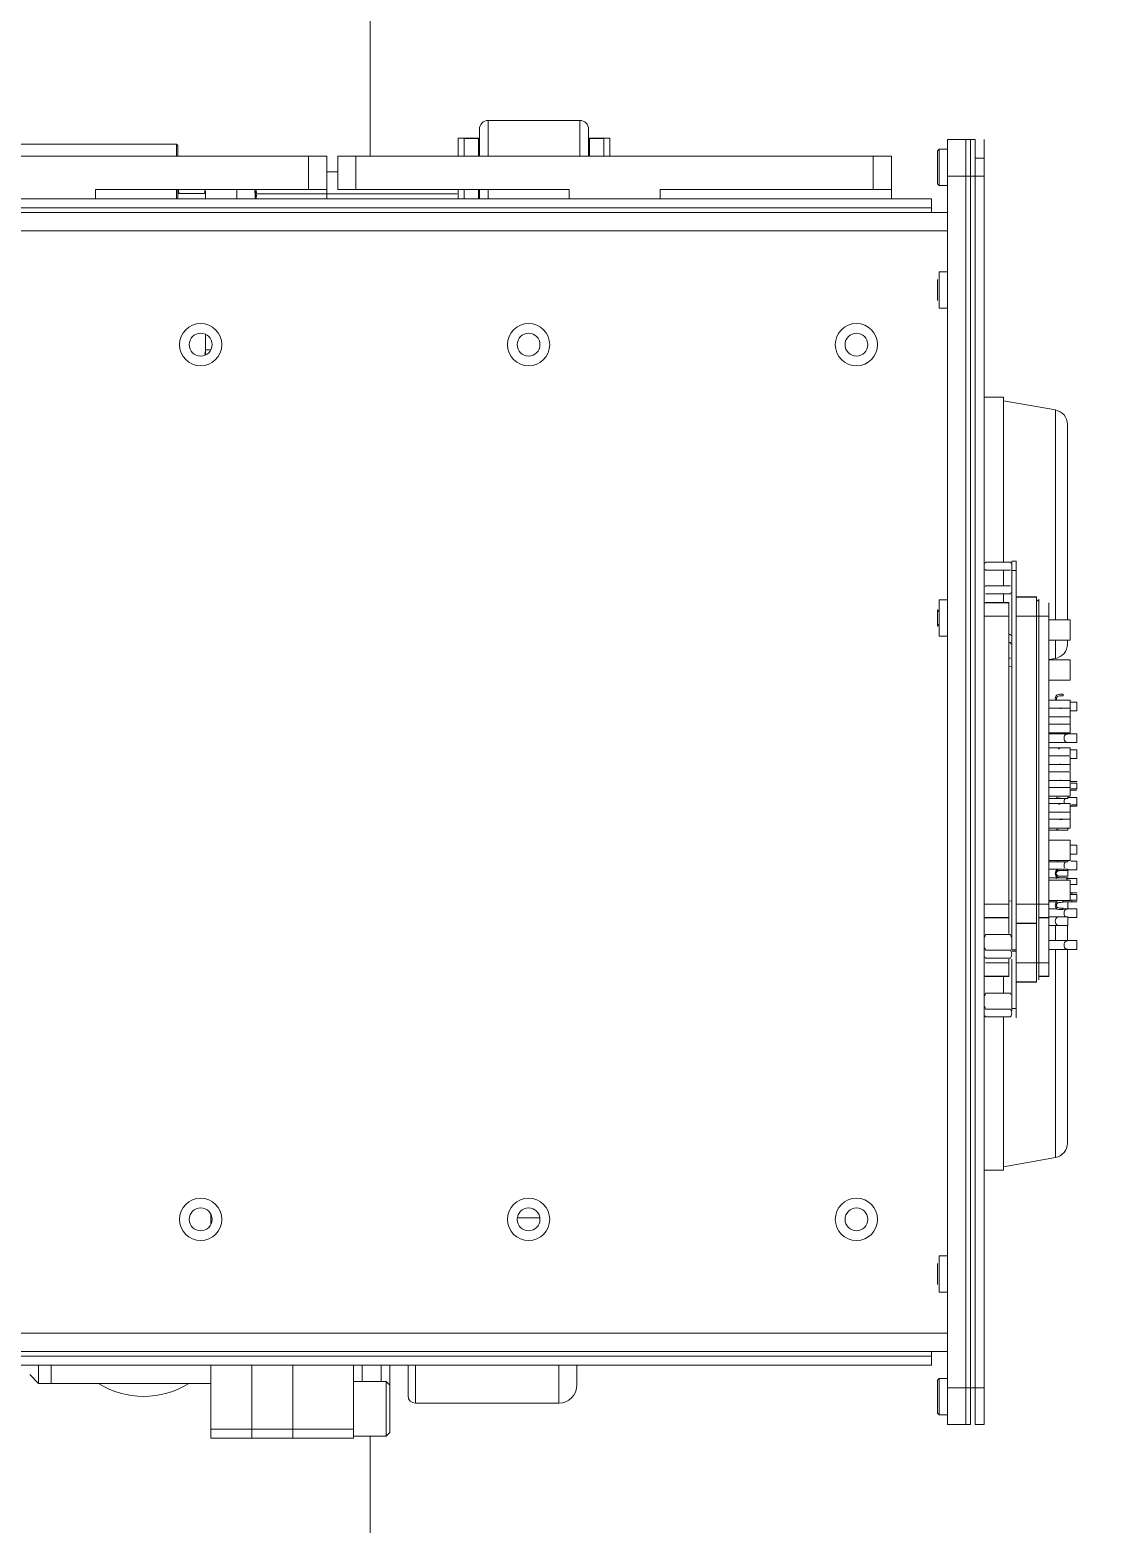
# Model space of a CAD drawing. Header units: centimetres. Extents: x 405464 to 563355, y 50011 to 66875.
# Drawn here: x 512119.57 to 512138.37, y 53189.44 to 53215.47 of the extents above; entities that cross this region are included whole.
import ezdxf

# ---------------------------------------------------------------- set-up
doc = ezdxf.new("R2010")
doc.units = ezdxf.units.CM
doc.linetypes.add('DASHED2', pattern=[9.525, 6.35, -3.175])
doc.layers.get('0').update_dxf_attribs({"lineweight": 9})
doc.layers.add('0-KRCN-MİMARİ-220526', color=8, linetype='Continuous', lineweight=9)
doc.layers.add('03__ASM_ALL_CURVES', color=7, linetype='Continuous')
doc.layers.add('DV_alçıpanel_duvar_yeni', color=1, linetype='Continuous', lineweight=20, true_color=0xff0000)

# ---------------------------------------------------------------- blocks, each defined once
blk = doc.blocks.new('A$C64829d13')
at = {"color": 8, "linetype": 'Continuous'}
for p, q in [((147.9093, 89.8818), (147.9093, 92.0322)), ((146.5385, 89.8549), (146.5177, 89.8549)), ((146.5177, 87.0277), (146.5177, 89.8549)), ((146.5385, 89.7723), (146.5385, 89.8549)), ((146.6009, 89.8549), (146.5491, 89.8549)), ((146.5491, 86.9451), (146.5491, 89.8549)), ((146.5596, 87.0277), (146.5596, 89.8549)), ((146.6009, 89.8549), (146.6009, 86.9451)), ((147.8647, 89.8735), (147.8729, 89.8818)), ((147.8647, 89.7211), (147.8647, 89.8735)), ((147.9472, 89.8818), (147.8729, 89.8818)), ((147.8729, 89.7579), (147.8729, 89.8818)), ((147.9472, 89.8859), (148.2705, 89.8859)), ((147.9472, 89.8383), (147.9472, 89.8859)), ((148.2705, 89.8661), (147.9472, 89.8661)), ((148.0843, 89.8859), (148.0843, 89.7211)), ((148.1774, 89.8859), (148.1774, 89.7211)), ((148.2705, 89.8859), (148.2705, 89.7211)), ((146.6202, 89.8334), (146.6009, 89.8334)), ((146.624, 89.8296), (146.6202, 89.8334)), ((146.6202, 89.8334), (146.6202, 89.7508)), ((146.624, 89.8296), (146.624, 89.7546)), ((147.9472, 89.8108), (147.9472, 89.8383)), ((147.8068, 89.8068), (147.4819, 89.8068)), ((147.4819, 89.7214), (147.4819, 89.8068)), ((147.8068, 89.8068), (147.8068, 89.7211)), ((147.8233, 89.7903), (147.8233, 89.7205)), ((147.9472, 89.7211), (147.9472, 89.8108)), ((146.5177, 89.7723), (146.5385, 89.7723)), ((146.5491, 89.7723), (146.5385, 89.7723)), ((146.5385, 89.7723), (146.5385, 86.9451)), ((146.5491, 89.7723), (146.6009, 89.7723)), ((146.624, 89.7546), (146.6202, 89.7508)), ((147.4407, 89.7211), (147.4407, 89.7655)), ((147.8647, 89.7662), (147.8729, 89.7579)), ((147.9472, 89.7579), (147.8729, 89.7579)), ((147.8845, 89.7211), (147.8845, 89.7579)), ((147.9274, 89.7579), (147.9274, 89.7211)), ((148.2705, 89.7621), (148.6605, 89.7621)), ((148.6321, 89.7621), (148.6321, 89.7211)), ((148.6605, 89.7621), (148.6803, 89.7423)), ((148.6605, 89.7621), (148.6605, 89.7211)), ((146.6202, 89.7508), (146.6009, 89.7508)), ((148.9592, 89.7211), (146.6372, 89.7211)), ((146.6372, 89.7211), (146.6372, 89.6898)), ((148.9652, 89.6898), (146.6009, 89.6898)), ((148.9592, 89.7003), (146.6372, 89.7003)), ((146.6009, 89.6485), (148.9592, 89.6485)), ((148.9592, 89.6482), (146.6009, 89.6482)), ((146.6202, 89.5557), (146.6009, 89.5557)), ((146.6202, 89.4731), (146.6202, 89.5557)), ((146.624, 89.5381), (146.624, 89.4908)), ((146.6202, 89.4731), (146.6009, 89.4731)), ((147.576, 89.3871), (147.5245, 89.3871)), ((148.2705, 89.4025), (148.2705, 89.3787)), ((146.5177, 89.2794), (146.4744, 89.2794)), ((146.4744, 88.9321), (146.4744, 89.2794)), ((146.3564, 89.2504), (146.4744, 89.2712)), ((146.3564, 88.7791), (146.3564, 89.2504)), ((146.3291, 88.7791), (146.3291, 89.2179)), ((146.4457, 88.9133), (146.4457, 88.9341)), ((146.4556, 88.9133), (146.4457, 88.9133)), ((146.4457, 88.9133), (146.4457, 88.801)), ((146.4556, 88.801), (146.4556, 88.9181)), ((146.4569, 88.9292), (146.456, 88.9262)), ((146.4584, 88.9321), (146.4569, 88.9292)), ((146.4569, 88.9172), (146.4584, 88.9142)), ((146.4584, 88.9321), (146.5149, 88.9321)), ((146.4584, 88.9142), (146.5149, 88.9142)), ((146.5164, 88.9292), (146.5149, 88.9321)), ((146.5164, 88.9083), (146.5149, 88.9142)), ((146.4576, 88.8813), (146.4584, 88.8784)), ((146.4584, 88.8784), (146.5149, 88.8784)), ((146.4744, 88.8398), (146.4744, 88.8784)), ((146.5149, 88.8784), (146.5164, 88.8843)), ((146.3711, 88.8403), (146.3942, 88.8403)), ((146.3711, 88.0244), (146.3711, 88.8403)), ((146.3942, 88.8398), (146.3711, 88.8398)), ((146.3942, 88.8094), (146.3942, 88.8484)), ((146.3991, 88.8535), (146.4457, 88.8535)), ((146.3991, 88.8535), (146.3991, 88.8094)), ((146.4457, 88.8528), (146.3991, 88.8528)), ((146.5177, 88.8403), (146.4622, 88.8403)), ((146.4622, 88.8403), (146.4622, 88.801)), ((146.5177, 88.8398), (146.4622, 88.8398)), ((146.3711, 88.8094), (146.3942, 88.8094)), ((146.3991, 88.8094), (146.3942, 88.8094)), ((146.3942, 88.8094), (146.3942, 88.7155)), ((146.3991, 88.8094), (146.4457, 88.8094)), ((146.3991, 88.7206), (146.3991, 88.8094)), ((146.4622, 88.8094), (146.5149, 88.8094)), ((146.3083, 88.7791), (146.3214, 88.7791)), ((146.3083, 88.7593), (146.3083, 88.7791)), ((146.3214, 88.7791), (146.3711, 88.7791)), ((146.4457, 88.7802), (146.4457, 88.801)), ((146.4457, 88.783), (146.4556, 88.783)), ((146.4556, 88.7802), (146.4457, 88.7802)), ((146.4457, 87.8999), (146.4457, 88.7802)), ((146.4556, 87.8999), (146.4556, 88.7802)), ((146.4569, 88.7841), (146.4584, 88.7811)), ((146.4584, 88.7991), (146.5149, 88.7991)), ((146.4584, 88.7811), (146.5149, 88.7811)), ((146.5164, 88.7961), (146.5149, 88.7991)), ((146.5164, 88.7753), (146.5149, 88.7811)), ((146.3083, 88.7593), (146.3217, 88.7593)), ((146.3217, 88.7593), (146.3711, 88.7593)), ((146.3291, 88.7249), (146.3291, 88.7593)), ((146.3564, 88.7249), (146.3564, 88.7593)), ((146.4569, 88.7512), (146.4584, 88.7453)), ((146.4584, 88.7453), (146.5149, 88.7453)), ((146.4622, 88.7434), (146.4622, 87.9936)), ((146.5149, 88.7453), (146.5164, 88.7512)), ((146.3083, 88.7071), (146.3214, 88.7071)), ((146.3083, 88.6873), (146.3083, 88.7071)), ((146.3214, 88.7071), (146.3281, 88.7071)), ((146.3281, 88.7249), (146.3412, 88.7249)), ((146.3281, 88.7051), (146.3281, 88.7249)), ((146.3281, 88.7051), (146.3415, 88.7051)), ((146.3409, 88.7249), (146.3451, 88.7249)), ((146.3453, 88.7052), (146.341, 88.7051)), ((146.3412, 88.7249), (146.3711, 88.7249)), ((146.3415, 88.7051), (146.3711, 88.7051)), ((146.354, 88.7075), (146.3518, 88.7061)), ((146.3711, 88.7074), (146.3942, 88.7074)), ((146.3942, 88.7069), (146.3711, 88.7069)), ((146.3942, 88.6765), (146.3942, 88.7155)), ((146.3991, 88.7206), (146.4457, 88.7206)), ((146.3991, 88.7206), (146.3991, 88.6765)), ((146.4457, 88.7199), (146.3991, 88.7199)), ((146.5177, 88.7074), (146.4622, 88.7074)), ((146.5177, 88.7069), (146.4622, 88.7069)), ((146.3083, 88.6873), (146.3217, 88.6873)), ((146.3083, 88.6711), (146.3217, 88.6711)), ((146.3083, 88.6706), (146.3083, 88.6711)), ((146.3192, 88.6711), (146.3192, 88.6678)), ((146.3255, 88.6873), (146.3212, 88.6873)), ((146.3217, 88.6873), (146.3405, 88.6873)), ((146.3256, 88.6712), (146.3217, 88.6711)), ((146.3217, 88.6711), (146.3405, 88.6711)), ((146.3281, 88.6729), (146.3281, 88.6856)), ((146.3357, 88.6917), (146.3342, 88.6897)), ((146.3429, 88.689), (146.339, 88.6889)), ((146.339, 88.6889), (146.339, 88.6856)), ((146.339, 88.6724), (146.339, 88.6691)), ((146.3464, 88.6888), (146.3429, 88.689)), ((146.3434, 88.6856), (146.3474, 88.6854)), ((146.3496, 88.6885), (146.3464, 88.6888)), ((146.3474, 88.6854), (146.3497, 88.6849)), ((146.3514, 88.6739), (146.3495, 88.6731)), ((146.3522, 88.6877), (146.3496, 88.6885)), ((146.3497, 88.6849), (146.3515, 88.6841)), ((146.3522, 88.6703), (146.3543, 88.6718)), ((146.3543, 88.6718), (146.3557, 88.6738)), ((146.3546, 88.6873), (146.3711, 88.6873)), ((146.3546, 88.6711), (146.3711, 88.6711)), ((146.3711, 88.6765), (146.3942, 88.6765)), ((146.3991, 88.6765), (146.3942, 88.6765)), ((146.3942, 88.6765), (146.3942, 88.0244)), ((146.3991, 88.6765), (146.4457, 88.6765)), ((146.3991, 88.0244), (146.3991, 88.6765)), ((146.4556, 88.6702), (146.4622, 88.6691)), ((146.4622, 88.6765), (146.5177, 88.6765)), ((146.3232, 88.6678), (146.3083, 88.6678)), ((146.3083, 88.6678), (146.3083, 88.6546)), ((146.3232, 88.6546), (146.3083, 88.6546)), ((146.3083, 88.6513), (146.3083, 88.6518)), ((146.3083, 88.6513), (146.3217, 88.6513)), ((146.3192, 88.6546), (146.3192, 88.6513)), ((146.3397, 88.6684), (146.3232, 88.6685)), ((146.3232, 88.6685), (146.3232, 88.6222)), ((146.3397, 88.6684), (146.3711, 88.6685)), ((146.3452, 88.6682), (146.3397, 88.6684)), ((146.3232, 88.6318), (146.3083, 88.6318)), ((146.3083, 88.6318), (146.3083, 88.6186)), ((146.3281, 88.6186), (146.3083, 88.6186)), ((146.3232, 88.6222), (146.3398, 88.6223)), ((146.3281, 88.6169), (146.3412, 88.6169)), ((146.3281, 88.6165), (146.3281, 88.6169)), ((146.3546, 88.6136), (146.3281, 88.6136)), ((146.3281, 88.6136), (146.3281, 88.5971)), ((146.3398, 88.6223), (146.3453, 88.6225)), ((146.3398, 88.6223), (146.3711, 88.6222)), ((146.3412, 88.6169), (146.3711, 88.6169)), ((146.3487, 88.6166), (146.3517, 88.6159)), ((146.3517, 88.6159), (146.354, 88.6146)), ((146.354, 88.6146), (146.3555, 88.6125)), ((146.354, 88.6051), (146.3546, 88.6071)), ((146.3546, 88.6191), (146.3546, 88.6186)), ((146.3546, 88.6131), (146.3546, 88.6004)), ((146.3555, 88.6125), (146.3564, 88.6099)), ((146.3083, 88.5991), (146.3214, 88.5991)), ((146.3083, 88.5793), (146.3083, 88.5991)), ((146.3083, 88.5793), (146.3217, 88.5793)), ((146.3211, 88.5991), (146.3253, 88.5991)), ((146.3214, 88.5991), (146.3281, 88.5991)), ((146.3397, 88.5776), (146.3232, 88.5776)), ((146.3232, 88.5776), (146.3232, 88.5314)), ((146.3546, 88.6004), (146.3281, 88.6004)), ((146.3281, 88.5971), (146.339, 88.5971)), ((146.3281, 88.5809), (146.3412, 88.5809)), ((146.3281, 88.5793), (146.3281, 88.5809)), ((146.3357, 88.5837), (146.3342, 88.5817)), ((146.3366, 88.5863), (146.3357, 88.5837)), ((146.3369, 88.5892), (146.3366, 88.5863)), ((146.339, 88.5971), (146.339, 88.6004)), ((146.3397, 88.5776), (146.3711, 88.5776)), ((146.3452, 88.5774), (146.3397, 88.5776)), ((146.3405, 88.6004), (146.346, 88.6005)), ((146.3409, 88.5809), (146.3451, 88.5809)), ((146.3453, 88.5972), (146.341, 88.5971)), ((146.3412, 88.5809), (146.3711, 88.5809)), ((146.3415, 88.5971), (146.3711, 88.5971)), ((146.3451, 88.5809), (146.3487, 88.5807)), ((146.346, 88.6005), (146.3483, 88.6008)), ((146.3483, 88.6008), (146.3502, 88.6013)), ((146.354, 88.5995), (146.3518, 88.5982)), ((146.3083, 88.5631), (146.3214, 88.5631)), ((146.3083, 88.5433), (146.3083, 88.5631)), ((146.3083, 88.5433), (146.3217, 88.5433)), ((146.3232, 88.5314), (146.3331, 88.5314)), ((146.3232, 88.5043), (146.3365, 88.5043)), ((146.3232, 88.5043), (146.3232, 88.4485)), ((146.3281, 88.509), (146.3415, 88.509)), ((146.3281, 88.5049), (146.3281, 88.509)), ((146.3331, 88.5314), (146.3398, 88.5314)), ((146.3403, 88.5043), (146.3361, 88.5043)), ((146.3365, 88.5043), (146.3711, 88.5043)), ((146.3398, 88.5314), (146.3453, 88.5317)), ((146.3398, 88.5314), (146.3711, 88.5314)), ((146.341, 88.509), (146.3453, 88.5089)), ((146.3415, 88.509), (146.3711, 88.509)), ((146.3232, 88.4845), (146.3363, 88.4845)), ((146.3232, 88.4684), (146.3365, 88.4684)), ((146.3359, 88.4845), (146.3402, 88.4846)), ((146.3403, 88.4683), (146.3361, 88.4684)), ((146.3363, 88.4845), (146.3711, 88.4845)), ((146.3365, 88.4684), (146.3711, 88.4684)), ((146.3083, 88.4548), (146.3217, 88.4548)), ((146.3083, 88.4548), (146.3083, 88.4515)), ((146.3083, 88.4515), (146.3192, 88.4515)), ((146.3083, 88.435), (146.3083, 88.4507)), ((146.3083, 88.435), (146.3214, 88.435)), ((146.3192, 88.4515), (146.3192, 88.4548)), ((146.3253, 88.435), (146.3211, 88.435)), ((146.3214, 88.435), (146.3281, 88.435)), ((146.3232, 88.4485), (146.3363, 88.4485)), ((146.3281, 88.437), (146.3415, 88.437)), ((146.3281, 88.4329), (146.3281, 88.437)), ((146.3359, 88.4485), (146.3402, 88.4486)), ((146.3363, 88.4485), (146.3711, 88.4485)), ((146.341, 88.437), (146.3453, 88.4369)), ((146.3415, 88.437), (146.3711, 88.437)), ((146.3518, 88.4359), (146.3541, 88.4346)), ((146.3083, 88.4188), (146.3217, 88.4188)), ((146.3083, 88.4183), (146.3083, 88.4188)), ((146.3211, 88.4155), (146.3083, 88.4155)), ((146.3083, 88.4155), (146.3083, 88.4023)), ((146.3211, 88.4023), (146.3083, 88.4023)), ((146.3083, 88.399), (146.3083, 88.3995)), ((146.3232, 88.4324), (146.3365, 88.4324)), ((146.3232, 88.4324), (146.3232, 88.3931)), ((146.3232, 88.4125), (146.3363, 88.4125)), ((146.3359, 88.4125), (146.3402, 88.4126)), ((146.3403, 88.4323), (146.3361, 88.4324)), ((146.3363, 88.4125), (146.3711, 88.4125)), ((146.3365, 88.4324), (146.3711, 88.4324)), ((146.3402, 88.4126), (146.3438, 88.4128)), ((146.3083, 88.399), (146.3214, 88.399)), ((146.3232, 88.3964), (146.3365, 88.3964)), ((146.3232, 88.3799), (146.3232, 88.3931)), ((146.3232, 88.3799), (146.3232, 88.3766)), ((146.3232, 88.3766), (146.3363, 88.3766)), ((146.3232, 88.3745), (146.3232, 88.3606)), ((146.3359, 88.3766), (146.3402, 88.3766)), ((146.3403, 88.3963), (146.3361, 88.3964)), ((146.3363, 88.3766), (146.3711, 88.3766)), ((146.3365, 88.3964), (146.3711, 88.3964)), ((146.3402, 88.3766), (146.3438, 88.3769)), ((146.3083, 88.3468), (146.3217, 88.3468)), ((146.3083, 88.327), (146.3083, 88.3468)), ((146.3232, 88.3604), (146.3363, 88.3604)), ((146.3232, 88.3604), (146.3232, 88.3571)), ((146.3232, 88.3439), (146.3232, 88.3571)), ((146.3232, 88.3439), (146.3232, 88.3406)), ((146.3232, 88.3406), (146.3365, 88.3406)), ((146.3232, 88.3224), (146.3232, 88.3384)), ((146.3401, 88.3603), (146.3359, 88.3604)), ((146.3361, 88.3406), (146.3403, 88.3406)), ((146.3363, 88.3604), (146.3711, 88.3604)), ((146.3365, 88.3406), (146.3711, 88.3406)), ((146.3083, 88.327), (146.3214, 88.327)), ((146.3083, 88.3108), (146.3217, 88.3108)), ((146.3083, 88.291), (146.3083, 88.3108)), ((146.3212, 88.3108), (146.3255, 88.3108)), ((146.3217, 88.3108), (146.3711, 88.3108)), ((146.3232, 88.3224), (146.3365, 88.3224)), ((146.3343, 88.3084), (146.3358, 88.3063)), ((146.3358, 88.3063), (146.3366, 88.3037)), ((146.3365, 88.3224), (146.3711, 88.3224)), ((146.3083, 88.291), (146.3214, 88.291)), ((146.3253, 88.2911), (146.3211, 88.291)), ((146.3214, 88.291), (146.3711, 88.291)), ((146.3232, 88.2884), (146.3365, 88.2884)), ((146.3232, 88.2884), (146.3232, 88.2329)), ((146.3232, 88.2686), (146.3363, 88.2686)), ((146.3289, 88.2913), (146.3253, 88.2911)), ((146.3359, 88.2686), (146.3402, 88.2686)), ((146.3403, 88.2883), (146.3361, 88.2884)), ((146.3363, 88.2686), (146.3711, 88.2686)), ((146.3365, 88.2884), (146.3711, 88.2884)), ((146.3083, 88.2389), (146.3217, 88.2389)), ((146.3083, 88.2191), (146.3083, 88.2389)), ((146.3232, 88.2527), (146.3365, 88.2527)), ((146.3232, 88.2329), (146.3363, 88.2329)), ((146.3232, 88.2327), (146.3232, 88.2148)), ((146.3403, 88.2527), (146.3361, 88.2527)), ((146.3363, 88.2329), (146.3711, 88.2329)), ((146.3365, 88.2527), (146.3711, 88.2527)), ((146.3083, 88.2191), (146.3214, 88.2191)), ((146.3232, 88.2148), (146.3363, 88.2148)), ((146.3363, 88.2148), (146.3711, 88.2148)), ((146.339, 88.2045), (146.339, 88.2012)), ((146.3398, 88.1695), (146.3232, 88.1695)), ((146.3232, 88.1695), (146.3232, 88.1233)), ((146.3398, 88.1695), (146.3711, 88.1695)), ((146.3453, 88.1693), (146.3398, 88.1695)), ((146.4556, 88.1375), (146.4622, 88.1386)), ((146.3232, 88.1233), (146.3397, 88.1233)), ((146.3397, 88.1233), (146.3453, 88.1236)), ((146.3397, 88.1233), (146.3711, 88.1233)), ((146.3564, 88.12), (146.3704, 88.1225)), ((146.3564, 88.0787), (146.3564, 88.12)), ((146.4622, 88.1197), (146.4584, 88.1197)), ((146.3232, 88.0787), (146.3331, 88.0787)), ((146.3232, 88.0325), (146.3232, 88.0787)), ((146.3291, 88.0787), (146.3291, 88.0875)), ((146.3331, 88.0787), (146.3711, 88.0787)), ((146.4569, 88.0689), (146.4584, 88.066)), ((146.4574, 88.0878), (146.4584, 88.0839)), ((146.4584, 88.0839), (146.4622, 88.0839)), ((146.4584, 88.066), (146.4622, 88.066)), ((146.6202, 88.0698), (146.6009, 88.0698)), ((146.6202, 87.9872), (146.6202, 88.0698)), ((146.3232, 88.0325), (146.3331, 88.0325)), ((146.3291, 87.5899), (146.3291, 88.0325)), ((146.3331, 88.0325), (146.3711, 88.0325)), ((146.3381, 88.0324), (146.3331, 88.0325)), ((146.3564, 87.5573), (146.3564, 88.0325)), ((146.6214, 88.0432), (146.624, 88.047)), ((146.624, 88.047), (146.624, 88.01)), ((146.3711, 88.0244), (146.3991, 88.0244)), ((146.3711, 87.994), (146.3711, 88.0244)), ((146.3942, 87.9859), (146.3942, 88.0244)), ((146.4457, 88.0244), (146.3991, 88.0244)), ((146.3991, 88.0244), (146.3991, 87.9803)), ((146.5177, 88.0244), (146.4622, 88.0244)), ((146.4622, 87.994), (146.5177, 87.994)), ((146.5149, 87.9936), (146.4622, 87.9936)), ((146.6214, 88.0138), (146.624, 88.01)), ((146.3991, 87.981), (146.4457, 87.981)), ((146.3991, 87.9803), (146.4457, 87.9803)), ((146.4569, 87.9706), (146.4584, 87.9736)), ((146.4584, 87.9736), (146.5149, 87.9736)), ((146.4744, 87.9736), (146.4744, 87.9928)), ((146.6202, 87.9872), (146.6009, 87.9872)), ((146.5149, 87.9556), (146.4584, 87.9556)), ((146.4744, 87.9198), (146.4744, 87.9556)), ((146.5157, 87.9572), (146.5149, 87.9556)), ((146.4556, 87.9207), (146.4457, 87.9207)), ((146.4457, 87.8999), (146.4556, 87.8999)), ((146.4569, 87.9048), (146.4584, 87.9019)), ((146.5149, 87.9198), (146.4584, 87.9198)), ((146.4584, 87.9019), (146.5149, 87.9019)), ((146.4744, 87.5283), (146.4744, 87.9019)), ((146.5157, 87.9182), (146.5149, 87.9198)), ((146.5164, 87.9048), (146.5149, 87.9019)), ((146.3564, 87.5573), (146.4744, 87.5365)), ((146.5175, 87.5283), (146.4744, 87.5283)), ((148.2823, 87.4211), (148.2704, 87.4211)), ((148.2823, 87.3852), (148.2823, 87.4325)), ((148.2834, 87.426), (148.2841, 87.4319)), ((146.6202, 87.3268), (146.6009, 87.3268)), ((146.6202, 87.3268), (146.6202, 87.2443)), ((146.624, 87.3092), (146.624, 87.2619)), ((146.6202, 87.2443), (146.6009, 87.2443)), ((146.6009, 87.1518), (148.9592, 87.1518)), ((148.9592, 87.1515), (146.6009, 87.1515)), ((146.6372, 87.1102), (146.6009, 87.1102)), ((148.9652, 87.1102), (146.6372, 87.1102)), ((146.6372, 87.1102), (146.6372, 87.0789)), ((146.6372, 87.0997), (148.9592, 87.0997)), ((146.6202, 87.0492), (146.6009, 87.0492)), ((146.624, 87.0454), (146.6202, 87.0492)), ((146.6202, 87.0492), (146.6202, 86.9666)), ((146.624, 87.0454), (146.624, 87.0315)), ((146.6372, 87.0789), (148.9592, 87.0789)), ((146.728, 87.0789), (146.728, 87.0581)), ((147.2522, 87.0581), (146.728, 87.0581)), ((146.728, 87.0581), (146.728, 86.9821)), ((146.7693, 86.9821), (146.7693, 87.0581)), ((147.2522, 87.0789), (147.2522, 87.0581)), ((147.4586, 87.0581), (147.4586, 87.0789)), ((147.9828, 87.0581), (147.4586, 87.0581)), ((147.642, 87.0789), (147.642, 87.0581)), ((147.6618, 87.0789), (147.6618, 87.0581)), ((147.6635, 87.0581), (147.6635, 87.0789)), ((147.6965, 87.0789), (147.6965, 87.0581)), ((147.7097, 87.0789), (147.7097, 87.0581)), ((147.7121, 87.0681), (148.1663, 87.0681)), ((147.9415, 87.0581), (147.9415, 86.9821)), ((147.9828, 86.9821), (147.9828, 87.0581)), ((148.0075, 87.0789), (148.0075, 87.0581)), ((148.5317, 87.0581), (148.0075, 87.0581)), ((148.0075, 87.0581), (148.0075, 86.9821)), ((148.0488, 86.9821), (148.0488, 87.0581)), ((148.1687, 87.0789), (148.1687, 87.061)), ((148.2116, 87.0581), (148.2116, 87.0789)), ((148.2823, 87.0626), (148.2823, 87.0789)), ((148.2823, 87.0612), (148.2823, 87.0626)), ((148.2841, 87.0624), (148.2835, 87.0581)), ((148.2848, 87.0671), (148.2841, 87.0624)), ((148.3424, 87.0671), (148.2848, 87.0671)), ((148.345, 87.0581), (148.345, 87.0789)), ((148.3483, 87.0581), (148.3483, 87.0789)), ((148.5317, 87.0789), (148.5317, 87.0581)), ((146.5177, 87.0277), (146.5385, 87.0277)), ((146.5177, 86.9451), (146.5177, 87.0277)), ((146.5491, 87.0277), (146.5385, 87.0277)), ((146.5491, 87.0277), (146.5596, 87.0277)), ((146.6009, 87.0277), (146.5596, 87.0277)), ((146.5596, 87.0277), (146.5596, 86.9451)), ((146.624, 87.0315), (146.624, 86.9842)), ((147.9828, 87.0178), (148.0075, 87.0178)), ((146.5177, 86.9872), (146.5385, 86.9872)), ((146.624, 86.9842), (146.624, 86.9704)), ((146.728, 86.9821), (147.9828, 86.9821)), ((147.3663, 86.9821), (147.3663, 86.9415)), ((147.3795, 86.9415), (147.3795, 86.9821)), ((147.4125, 86.9414), (147.4125, 86.9821)), ((147.4142, 86.9214), (147.4142, 86.9821)), ((147.434, 86.9016), (147.434, 86.9821)), ((147.642, 86.9821), (147.642, 86.9016)), ((147.6618, 86.9821), (147.6618, 86.9214)), ((147.6635, 86.9821), (147.6635, 86.9414)), ((147.6965, 86.9821), (147.6965, 86.9415)), ((147.7097, 86.9821), (147.7097, 86.9486)), ((147.9093, 84.7678), (147.9093, 86.9821)), ((148.0075, 86.9821), (148.9621, 86.9821)), ((148.345, 86.9585), (148.345, 86.9821)), ((148.3483, 86.9821), (148.3483, 86.9552)), ((146.5385, 86.9451), (146.5596, 86.9451)), ((146.5596, 86.9451), (146.6009, 86.9451)), ((146.6202, 86.9666), (146.6009, 86.9666)), ((146.624, 86.9704), (146.6202, 86.9666)), ((147.7097, 86.9415), (147.7097, 86.9486)), ((148.345, 86.9585), (148.3483, 86.9552)), ((148.7545, 86.9552), (148.3483, 86.9552)), ((147.3663, 86.9415), (147.3795, 86.9415)), ((147.4125, 86.9426), (147.3795, 86.9426)), ((147.3795, 86.9414), (147.3795, 86.9415)), ((147.4125, 86.9414), (147.3795, 86.9414)), ((147.6965, 86.9426), (147.6635, 86.9426)), ((147.6965, 86.9414), (147.6635, 86.9414)), ((147.6965, 86.9415), (147.7097, 86.9415)), ((147.6965, 86.9414), (147.6965, 86.9415)), ((147.434, 86.9016), (147.642, 86.9016))]:
    blk.add_line(p, q, dxfattribs=at)
for points in [[(146.456, 88.9262), (146.4556, 88.9232), (146.4559, 88.9202), (146.4569, 88.9172)], [(146.3211, 88.7791), (146.3253, 88.779), (146.3289, 88.7788), (146.3319, 88.7781), (146.3342, 88.7767), (146.3357, 88.7746), (146.3366, 88.772), (146.3369, 88.7692), (146.3366, 88.7663), (146.3357, 88.7637), (146.3342, 88.7616), (146.332, 88.7603), (146.329, 88.7596), (146.3255, 88.7593), (146.3212, 88.7593)], [(146.4584, 88.7991), (146.4569, 88.7961), (146.456, 88.7931), (146.4556, 88.7901)], [(146.4556, 88.7901), (146.4559, 88.7871), (146.4569, 88.7841)], [(146.3211, 88.7071), (146.3253, 88.707), (146.3281, 88.7068)], [(146.3335, 88.7051), (146.3342, 88.7047), (146.3357, 88.7027), (146.3366, 88.7), (146.3369, 88.6972), (146.3366, 88.6943), (146.3357, 88.6917)], [(146.3451, 88.7249), (146.3487, 88.7246), (146.3517, 88.7239), (146.354, 88.7225)], [(146.3518, 88.7061), (146.3488, 88.7054), (146.3453, 88.7052)], [(146.354, 88.7225), (146.3555, 88.7205), (146.3564, 88.7179), (146.3567, 88.715), (146.3564, 88.7122), (146.3555, 88.7095), (146.354, 88.7075)], [(146.3342, 88.6897), (146.332, 88.6883), (146.329, 88.6876), (146.3255, 88.6873)], [(146.339, 88.6856), (146.342, 88.6857), (146.3434, 88.6856)], [(146.3447, 88.6725), (146.342, 88.6724), (146.339, 88.6724)], [(146.3495, 88.6731), (146.3473, 88.6726), (146.3447, 88.6725)], [(146.3538, 88.681), (146.3542, 88.6789), (146.3538, 88.6769), (146.3529, 88.6751), (146.3514, 88.6739)], [(146.3515, 88.6841), (146.353, 88.6828), (146.3538, 88.681)], [(146.3564, 88.6818), (146.3556, 88.6844), (146.3542, 88.6863), (146.3522, 88.6877)], [(146.3557, 88.6738), (146.3564, 88.6763), (146.3567, 88.6791), (146.3564, 88.6818)], [(146.3207, 88.6186), (146.3236, 88.6186), (146.3262, 88.6187), (146.3284, 88.619)], [(146.3284, 88.619), (146.3304, 88.6195), (146.332, 88.6203)], [(146.3409, 88.6169), (146.3451, 88.6169), (146.3487, 88.6166)], [(146.3515, 88.6121), (146.3502, 88.6128), (146.3486, 88.6132), (146.3469, 88.6135), (146.3449, 88.6136), (146.3428, 88.6136)], [(146.3502, 88.6013), (146.3518, 88.6022), (146.3531, 88.6035), (146.354, 88.6051)], [(146.3535, 88.61), (146.3526, 88.6112), (146.3515, 88.6121)], [(146.3546, 88.6071), (146.3541, 88.6086), (146.3535, 88.61)], [(146.3564, 88.6042), (146.3555, 88.6016), (146.354, 88.5995)], [(146.3564, 88.6099), (146.3567, 88.607), (146.3564, 88.6042)], [(146.3357, 88.5947), (146.3366, 88.5921), (146.3369, 88.5892)], [(146.3518, 88.5982), (146.3488, 88.5974), (146.3453, 88.5972)], [(146.3487, 88.5807), (146.3517, 88.5799), (146.3528, 88.5793)], [(146.3453, 88.5089), (146.3489, 88.5086), (146.3518, 88.5079), (146.3541, 88.5065)], [(146.3402, 88.4846), (146.3438, 88.4848), (146.3467, 88.4855)], [(146.346, 88.4675), (146.3439, 88.468), (146.3403, 88.4683)], [(146.3366, 88.4477), (146.3369, 88.4448), (146.3366, 88.4419), (146.3357, 88.4393), (146.3341, 88.4373)], [(146.3402, 88.4486), (146.3438, 88.4488), (146.3467, 88.4495), (146.349, 88.4509)], [(146.3453, 88.4369), (146.3489, 88.4367), (146.3518, 88.4359)], [(146.3468, 88.4313), (146.3439, 88.432), (146.3403, 88.4323)], [(146.346, 88.3955), (146.3439, 88.3961), (146.3403, 88.3963)], [(146.3472, 88.3591), (146.3467, 88.3594), (146.3437, 88.3601), (146.3401, 88.3603)], [(146.3403, 88.3406), (146.3439, 88.3409), (146.346, 88.3414)], [(146.3255, 88.3108), (146.3291, 88.3105), (146.332, 88.3098), (146.3343, 88.3084)], [(146.3366, 88.3037), (146.3369, 88.3008), (146.3366, 88.298), (146.3357, 88.2954), (146.3341, 88.2934)], [(146.3361, 88.3224), (146.3403, 88.3225), (146.3439, 88.3227), (146.3469, 88.3235), (146.3491, 88.3248), (146.3498, 88.3257)], [(146.3341, 88.2934), (146.3318, 88.292), (146.3289, 88.2913)], [(146.3402, 88.2686), (146.3438, 88.2689), (146.3467, 88.2696)], [(146.3359, 88.2329), (146.3402, 88.233), (146.3438, 88.2332), (146.346, 88.2337)], [(146.3467, 88.2517), (146.3439, 88.2524), (146.3403, 88.2527)], [(146.3514, 88.206), (146.3495, 88.2052), (146.3473, 88.2047), (146.3447, 88.2046), (146.342, 88.2045), (146.339, 88.2045)], [(146.339, 88.2012), (146.3429, 88.2011), (146.3465, 88.2013)], [(146.3465, 88.2013), (146.3497, 88.2017), (146.3523, 88.2025), (146.3543, 88.2039), (146.3557, 88.2059), (146.3564, 88.2085)], [(146.3538, 88.2131), (146.3542, 88.211), (146.3538, 88.209), (146.3529, 88.2072), (146.3514, 88.206)], [(146.3564, 88.2085), (146.3567, 88.2112), (146.3564, 88.214), (146.3562, 88.2148)], [(146.3331, 88.0787), (146.3382, 88.0788), (146.343, 88.0786)], [(146.3991, 87.9882), (146.3979, 87.9884), (146.3967, 87.9889), (146.3956, 87.9897), (146.3949, 87.9907), (146.3944, 87.9918), (146.3942, 87.9931)]]:
    blk.add_lwpolyline(points, dxfattribs=at)
for centre, radius in [((146.8073, 89.3906), 0.0479), ((146.8073, 89.3906), 0.0258), ((147.5502, 89.3906), 0.0479), ((147.5502, 89.3906), 0.0258), ((148.2932, 89.3906), 0.0479), ((148.2932, 89.3906), 0.0258), ((146.8073, 87.4094), 0.0479), ((147.5502, 87.4094), 0.0479), ((148.2932, 87.4094), 0.0479), ((146.8073, 87.4094), 0.0258), ((147.5502, 87.4094), 0.0258), ((148.2932, 87.4094), 0.0258)]:
    blk.add_circle(centre, radius, dxfattribs=at)
for centre, radius, start, end in [((147.4819, 89.7656), 0.0413, 90, 180), ((147.8068, 89.7903), 0.0165, 0, 90), ((148.4224, 89.597), 0.1945, 58.3714, 121.63), ((146.3622, 89.2179), 0.033, 100, 180), ((146.3622, 88.0875), 0.033, 100, 180), ((146.3622, 87.5899), 0.033, 180, 260), ((147.9631, 87.0987), 0.2055, 351.4261, 354.4551), ((148.0312, 87.0431), 0.1374, 6.9636, 10.4964), ((148.3305, 87.074), 0.1605, 178.2588, 185.6874), ((148.1952, 87.0398), 0.1498, 7.0152, 10.4964), ((147.434, 86.9214), 0.0198, 180, 270), ((147.642, 86.9214), 0.0198, 270, 0)]:
    blk.add_arc(centre, radius, start, end, dxfattribs=at)
at = {"layer": '03__ASM_ALL_CURVES', "color": 8, "linetype": 'DASHED2', "ltscale": 10}
blk.add_circle((153.4, 131.3), 45.5, dxfattribs=at)
blk.add_arc((153.4, 45.5), 45.5, 109.45227, 22.04551, dxfattribs=at)
blk = doc.blocks.new('A$C9e52caec')
at = {"layer": 'DV_alçıpanel_duvar_yeni', "color": 8, "xscale": 7.692307692308199, "yscale": 7.692307692308199, "zscale": 7.692307692308199, "rotation": 180}
blk.add_blockref('A$C64829d13', (8905, 1620), dxfattribs=at)

msp = doc.modelspace()

# ---------------------------------------------------------------- block references
at = {"layer": '0-KRCN-MİMARİ-220526', "rotation": 359.999999999997}
msp.add_blockref('A$C9e52caec', (504358.269, 52262.368, 73.999), dxfattribs=at)

doc.saveas('drawing.dxf')
